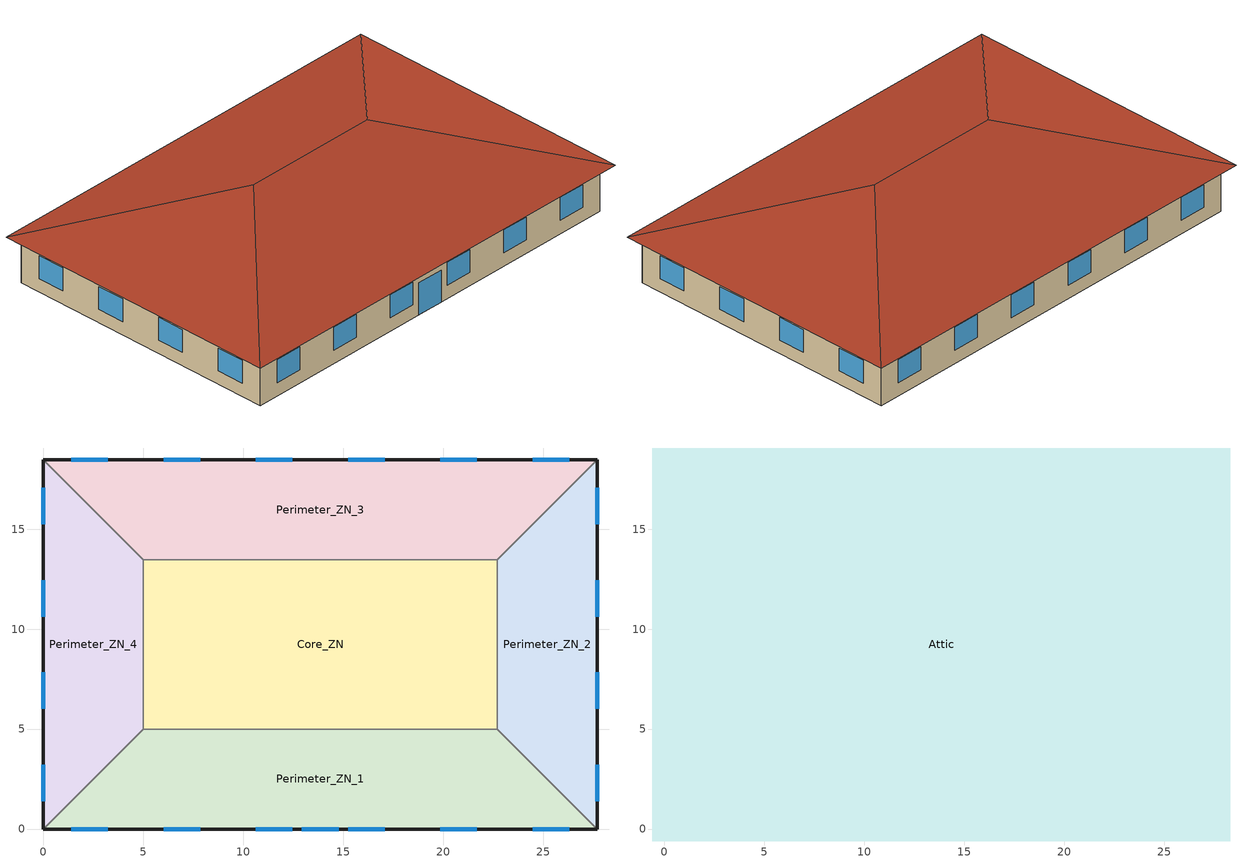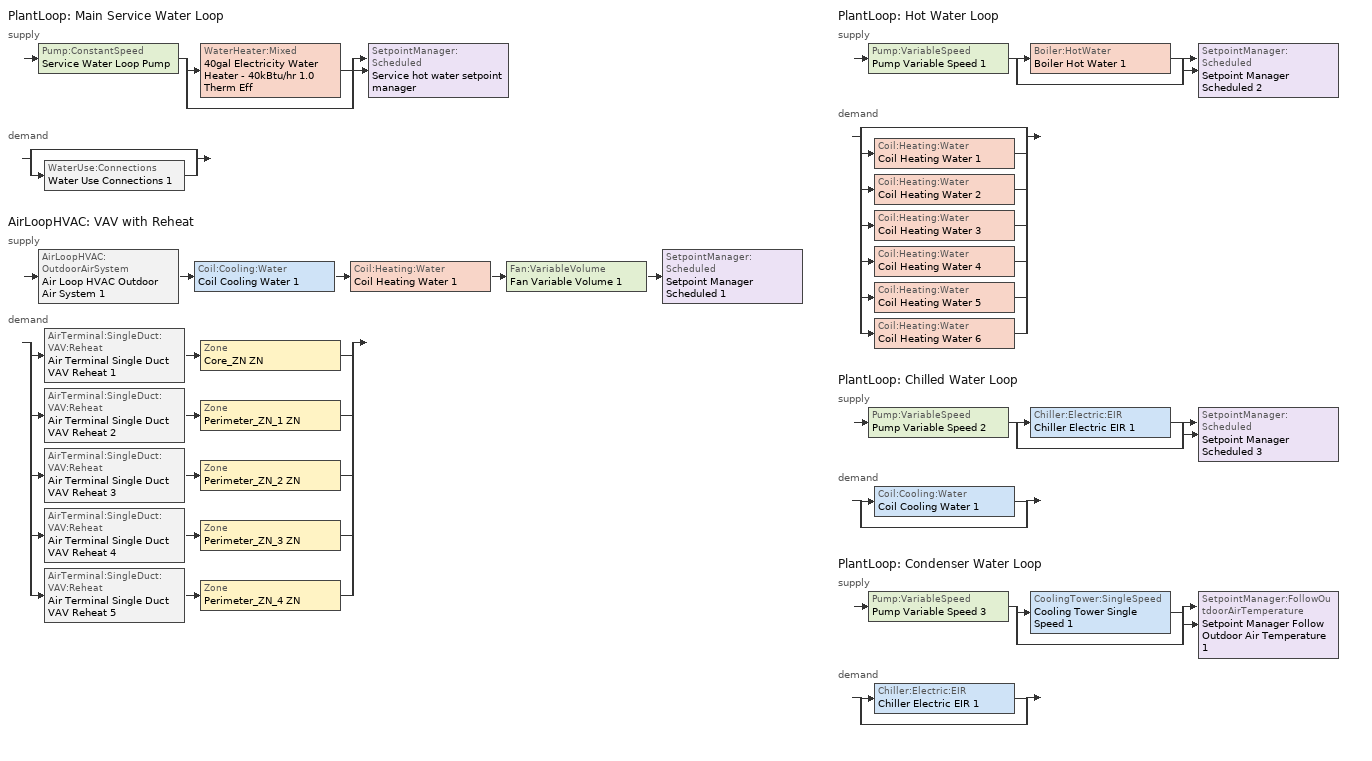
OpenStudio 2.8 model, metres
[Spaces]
Perimeter_ZN_1
 floor ground: 22.69,5 27.69,0 0,0 5,5 z0
 wall outside: 0,0 27.69,0 z0:3.05
 wall to Perimeter_ZN_4: 5,5 0,0 z0:3.05
 wall to Core_ZN: 22.69,5 5,5 z0:3.05
 wall to Perimeter_ZN_2: 27.69,0 22.69,5 z0:3.05
 window: 1.39,0 3.22,0 / 19.85,0 21.68,0 / 15.24,0 17.07,0 / 6.01,0 7.84,0 / 10.62,0 12.45,0 / 24.47,0 26.3,0 z0.9:2.42; 12.93,0 14.76,0 z0:2.13
Perimeter_ZN_2
 floor ground: 27.69,18.46 27.69,0 22.69,5 22.69,13.46 z0
 wall outside: 27.69,0 27.69,18.46 z0:3.05
 wall to Perimeter_ZN_3: 27.69,18.46 22.69,13.46 z0:3.05
 wall to Core_ZN: 22.69,13.46 22.69,5 z0:3.05
 window: 27.69,1.39 27.69,3.22 / 27.69,10.62 27.69,12.45 / 27.69,15.24 27.69,17.07 / 27.69,6.01 27.69,7.84 z0.9:2.42
Perimeter_ZN_3
 floor ground: 27.69,18.46 22.69,13.46 5,13.46 0,18.46 z0
 wall outside: 27.69,18.46 0,18.46 z0:3.05
 wall to Core_ZN: 5,13.46 22.69,13.46 z0:3.05
 wall to Perimeter_ZN_4: 0,18.46 5,13.46 z0:3.05
 window: 21.68,18.46 19.85,18.46 / 7.84,18.46 6.01,18.46 / 17.07,18.46 15.24,18.46 / 12.45,18.46 10.62,18.46 / 26.3,18.46 24.47,18.46 / 3.22,18.46 1.39,18.46 z0.9:2.42
Perimeter_ZN_4
 floor ground: 0,18.46 5,13.46 5,5 0,0 z0
 wall outside: 0,18.46 0,0 z0:3.05
 wall to Core_ZN: 5,5 5,13.46 z0:3.05
 window: 0,3.22 0,1.39 / 0,12.45 0,10.62 / 0,7.84 0,6.01 / 0,17.07 0,15.24 z0.9:2.42
Core_ZN
 floor ground: 22.69,13.46 22.69,5 5,5 5,13.46 z0
Attic
 floor outside: 28.29,19.06 27.69,18.46 0,18.46 -0.6,19.06 z3.05; -0.6,19.06 0,18.46 0,0 -0.6,-0.6 z3.05; 28.29,19.06 28.29,-0.6 27.69,0 27.69,18.46 z3.05; 27.69,0 28.29,-0.6 -0.6,-0.6 0,0 z3.05
 floor to Perimeter_ZN_4: 0,18.46 5,13.46 5,5 0,0 z3.05
 floor to Perimeter_ZN_1: 22.69,5 27.69,0 0,0 5,5 z3.05
 floor to Perimeter_ZN_2: 27.69,18.46 27.69,0 22.69,5 22.69,13.46 z3.05
 floor to Core_ZN: 22.69,13.46 22.69,5 5,5 5,13.46 z3.05
 floor to Perimeter_ZN_3: 27.69,18.46 22.69,13.46 5,13.46 0,18.46 z3.05
 roof outside: 18.46,9.23,6.33 28.29,-0.6,3.05 28.29,19.06,3.05; 18.46,9.23,6.33 28.29,19.06,3.05 -0.6,19.06,3.05 9.23,9.23,6.33; 9.23,9.23,6.33 -0.6,-0.6,3.05 28.29,-0.6,3.05 18.46,9.23,6.33; 9.23,9.23,6.33 -0.6,19.06,3.05 -0.6,-0.6,3.05
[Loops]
PlantLoop 'Main Service Water Loop'
 supply: Pump:ConstantSpeed 'Service Water Loop Pump' > split
  | WaterHeater:Mixed '40gal Electricity Water Heater - 40kBtu/hr 1.0 Therm Eff'
  | bypass
  join > SetpointManager:Scheduled 'Service hot water setpoint manager'
 demand: split
  | bypass
  | WaterUse:Connections 'Water Use Connections 1'
AirLoopHVAC 'VAV with Reheat'
 supply: AirLoopHVAC:OutdoorAirSystem 'Air Loop HVAC Outdoor Air System 1' > Coil:Cooling:Water 'Coil Cooling Water 1' > Coil:Heating:Water 'Coil Heating Water 1' > Fan:VariableVolume 'Fan Variable Volume 1' > SetpointManager:Scheduled 'Setpoint Manager Scheduled 1'
 demand: split
  | AirTerminal:SingleDuct:VAV:Reheat 'Air Terminal Single Duct VAV Reheat 1' > Zone 'Core_ZN ZN'
  | AirTerminal:SingleDuct:VAV:Reheat 'Air Terminal Single Duct VAV Reheat 2' > Zone 'Perimeter_ZN_1 ZN'
  | AirTerminal:SingleDuct:VAV:Reheat 'Air Terminal Single Duct VAV Reheat 3' > Zone 'Perimeter_ZN_2 ZN'
  | AirTerminal:SingleDuct:VAV:Reheat 'Air Terminal Single Duct VAV Reheat 4' > Zone 'Perimeter_ZN_3 ZN'
  | AirTerminal:SingleDuct:VAV:Reheat 'Air Terminal Single Duct VAV Reheat 5' > Zone 'Perimeter_ZN_4 ZN'
PlantLoop 'Hot Water Loop'
 supply: Pump:VariableSpeed 'Pump Variable Speed 1' > split
  | Boiler:HotWater 'Boiler Hot Water 1'
  | bypass
  join > SetpointManager:Scheduled 'Setpoint Manager Scheduled 2'
 demand: split
  | bypass
  | Coil:Heating:Water 'Coil Heating Water 1'
  | Coil:Heating:Water 'Coil Heating Water 2'
  | Coil:Heating:Water 'Coil Heating Water 3'
  | Coil:Heating:Water 'Coil Heating Water 4'
  | Coil:Heating:Water 'Coil Heating Water 5'
  | Coil:Heating:Water 'Coil Heating Water 6'
PlantLoop 'Chilled Water Loop'
 supply: Pump:VariableSpeed 'Pump Variable Speed 2' > split
  | Chiller:Electric:EIR 'Chiller Electric EIR 1'
  | bypass
  join > SetpointManager:Scheduled 'Setpoint Manager Scheduled 3'
 demand: split
  | Coil:Cooling:Water 'Coil Cooling Water 1'
  | bypass
PlantLoop 'Condenser Water Loop'
 supply: Pump:VariableSpeed 'Pump Variable Speed 3' > split
  | CoolingTower:SingleSpeed 'Cooling Tower Single Speed 1'
  | bypass
  join > SetpointManager:FollowOutdoorAirTemperature 'Setpoint Manager Follow Outdoor Air Temperature 1'
 demand: split
  | Chiller:Electric:EIR 'Chiller Electric EIR 1'
  | bypass
[Site]
Chicago Ohare Intl Ap: Latitude {deg}=41.98; Longitude {deg}=-87.92; Time Zone {hr}=-6; Elevation {m}=201; Terrain=City
[Building]
SmallOffice-5A VAV: North Axis {deg}=0; Default Construction Set=90.1-2013 - SmOffice - ASHRAE 169-2006-5A; Standards Number of Stories=1; Standards Number of Above Ground Stories=1; Standards Building Type=SmallOffice
[Site:WaterMainsTemperature]
Calculation Method=Correlation; Annual Average Outdoor Air Temperature {C}=9.925; Maximum Difference In Monthly Average Outdoor Air Temperatures {deltaC}=28.7
[SizingPeriod:DesignDay] Barometric Pressure {Pa}=98934; Sky Clearness=0; Rain Indicator=0; Snow Indicator=0; Day of Month=21; Daylight Saving Time Indicator=0; Humidity Indicating Type=Wetbulb; Dry-Bulb Temperature Range Modifier Type=DefaultMultipliers
Name | Maximum Dry-Bulb Temperature {C} | Daily Dry-Bulb Temperature Range {deltaC} | Humidity Indicating Conditions at Maximum Dry-Bulb | Wind Speed {m/s} | Wind Direction {deg} | Month | Day Type | Solar Model Indicator | ASHRAE Taub | ASHRAE Taud
Chicago Ohare Intl Ap Ann Htg 99.6% Condns DB | -20 | 0 | -20 | 4.9 | 270 | 1 | WinterDesignDay | ASHRAEClearSky
Chicago Ohare Intl Ap Ann Clg .4% Condns DB=>MWB | 33.3 | 10.5 | 23.7 | 5.2 | 230 | 7 | SummerDesignDay | ASHRAETau | 0.455 | 2.05
[Site:GroundTemperature:BuildingSurface]
19.91, 19.78, 19.78, 19.91, 20.1, 22.25, 22.88, 23.07, 23.13, 21.08, 20.53, 20.19
[ClimateZones]
Climate Zone Institution Name 1=ASHRAE; Climate Zone Document Name 1=ANSI/ASHRAE Standard 169; Climate Zone Document Year 1=2006; Climate Zone Value 1=5A; Climate Zone Institution Name 2=CEC; Climate Zone Document Name 2=California Climate Zone Descriptions; Climate Zone Document Year 2=1995
[Material:NoMass] Thermal Absorptance=0.9; Solar Absorptance=0.7
Name | Roughness | Thermal Resistance {m2-K/W} | Visible Absorptance
CP02 CARPET PAD | VeryRough | 0.21648 | 0.8
Typical Insulation R-17.04 | Smooth | 3.00072 | 0.7
Typical Carpet Pad | Smooth | 0.21648 | 0.8
Typical Insulation R-17.43 | Smooth | 3.06942 | 0.7
Typical Insulation R-45.98; Typical Insulation R-45.98 1 | Smooth | 8.09839 | 0.7
Typical Insulation R-1.15 | Smooth | 0.202509 | 0.7
Typical Insulation R-1.15 1 | Smooth | 0.202527 | 0.7
[Material]
Name | Roughness | Thickness {m} | Conductivity {W/m-K} | Density {kg/m3} | Specific Heat {J/kg-K} | Thermal Absorptance | Solar Absorptance | Visible Absorptance
100mm Normalweight concrete floor | MediumSmooth | 0.1016 | 2.31 | 2322 | 832
G01 13mm gypsum board | Smooth | 0.0127 | 0.16 | 800 | 1090 | 0.9 | 0.7 | 0.5
4 in. Normalweight Concrete Floor | MediumRough | 0.1016 | 2.31 | 2322 | 832 | 0.9 | 0.7 | 0.7
25mm Stucco | Smooth | 0.0254 | 0.72 | 1856 | 840 | 0.9 | 0.7 | 0.7
5/8 in. Gypsum Board | MediumSmooth | 0.0159 | 0.16 | 800 | 1090 | 0.9 | 0.7 | 0.7
8 in. Normalweight Concrete Floor | MediumRough | 0.2032 | 2.31 | 2322 | 832 | 0.9 | 0.7 | 0.7
8 in. Concrete Block Basement Wall | MediumRough | 0.2032 | 1.326 | 1842 | 912 | 0.9 | 0.7 | 0.7
F08 Metal surface | Smooth | 0.0008 | 45.28 | 7824 | 500 | 0.9 | 0.7 | 0.7
G05 25mm wood | MediumSmooth | 0.0254 | 0.15 | 608 | 1630 | 0.9 | 0.5 | 0.5
5/8 in. Plywood | Smooth | 0.0159 | 0.12 | 544 | 1210 | 0.9 | 0.7 | 0.7
Asphalt Shingles | VeryRough | 0.0032 | 0.04 | 1120 | 1260 | 0.9 | 0.7 | 0.7
Std Wood 6inch | MediumSmooth | 0.15 | 0.12 | 540 | 1210 | 0.9 | 0.7 | 0.7
[DefaultConstructionSet]
Name | Default Exterior Surface Constructions | Default Interior Surface Constructions | Default Ground Contact Surface Constructions | Default Exterior SubSurface Constructions | Default Interior SubSurface Constructions | Interior Partition Construction
90.1-2013 - SmOffice - ASHRAE 169-2006-5A | Default Surface Constructions 1 | Default Surface Constructions 2 | Default Surface Constructions 3 | Default Sub Surface Constructions 1 | Default Sub Surface Constructions 2 | Typical Interior Partition
90.1-2013 -  - Attic - ASHRAE 169-2006-5A | Default Surface Constructions 4 | Default Surface Constructions 5 | Default Surface Constructions 6 | Default Sub Surface Constructions 3 | Default Sub Surface Constructions 4
[DefaultSurfaceConstructions]
Name | Floor Construction | Wall Construction | Roof Ceiling Construction
Default Surface Constructions 1 | Typical Insulated Exterior Mass Floor R-19.61 | Typical Insulated Wood Framed Exterior Wall R-19.61 | Typical Wood Joist Attic Floor R-47.62
Default Surface Constructions 2 | Typical Interior Floor | Typical Interior Wall | Typical Interior Ceiling
Default Surface Constructions 3 | Typical Insulated Carpeted 8in Slab Floor | Typical Insulated Basement Mass Wall
Default Surface Constructions 4 | Typical Attic Soffit |  | Typical Uninsulated Wood Joist Attic Roof
Default Surface Constructions 5 | Typical Wood Joist Attic Floor R-47.62 1
Default Surface Constructions 6
[Construction]
Typical Insulated Exterior Mass Floor R-19.61: Typical Insulation R-17.04, 4 in. Normalweight Concrete Floor, Typical Carpet Pad
Typical Insulated Wood Framed Exterior Wall R-19.61: 25mm Stucco, 5/8 in. Gypsum Board, Typical Insulation R-17.43, 5/8 in. Gypsum Board
Typical Wood Joist Attic Floor R-47.62: 5/8 in. Gypsum Board, Typical Insulation R-45.98
Typical Interior Floor: 100mm Normalweight concrete floor, CP02 CARPET PAD
Typical Interior Wall: G01 13mm gypsum board, G01 13mm gypsum board
Typical Interior Ceiling: CP02 CARPET PAD, 100mm Normalweight concrete floor
Typical Insulated Carpeted 8in Slab Floor: 8 in. Normalweight Concrete Floor, Typical Carpet Pad
Typical Insulated Basement Mass Wall: 8 in. Concrete Block Basement Wall
U 0.48 SHGC 0.40 Dbl Ref-D Clr 6mm/13mm: REF D CLEAR 6MM, AIR 13MM, CLEAR 6MM
Typical Insulated Metal Door R-2.0: F08 Metal surface, Typical Insulation R-1.15
U 0.44 SHGC 0.26 Dbl Ref-B-H Clr 6mm/13mm Air: REF B CLEAR HI 6MM, AIR 13MM, CLEAR 6MM
Typical Overhead Door R-2.0: Typical Insulation R-1.15 1
Window_U_0.50_SHGC_0.40_Skylight_Frame_Width_0.430_in: Glass_2052_LayerAvg, Gap_1_W_0_0038, Glass_2027F_LayerAvg
Typical Interior Window: Clear 3mm
Typical Interior Door; Typical Interior Partition: G05 25mm wood
Typical Attic Soffit: 5/8 in. Plywood
Typical Uninsulated Wood Joist Attic Roof: Asphalt Shingles, 5/8 in. Plywood
Typical Wood Joist Attic Floor R-47.62 1: 5/8 in. Gypsum Board, Typical Insulation R-45.98 1
InteriorFurnishings: Std Wood 6inch
[DefaultSubSurfaceConstructions]
Name | Fixed Window Construction | Operable Window Construction | Door Construction | Glass Door Construction | Overhead Door Construction | Skylight Construction | Tubular Daylight Dome Construction | Tubular Daylight Diffuser Construction
Default Sub Surface Constructions 1 | U 0.48 SHGC 0.40 Dbl Ref-D Clr 6mm/13mm | U 0.48 SHGC 0.40 Dbl Ref-D Clr 6mm/13mm | Typical Insulated Metal Door R-2.0 | U 0.44 SHGC 0.26 Dbl Ref-B-H Clr 6mm/13mm Air | Typical Overhead Door R-2.0 | Window_U_0.50_SHGC_0.40_Skylight_Frame_Width_0.430_in | Typical Interior Window | Typical Interior Window
Default Sub Surface Constructions 2 | Typical Interior Window | Typical Interior Window | Typical Interior Door
Default Sub Surface Constructions 3; Default Sub Surface Constructions 4
[WindowMaterial:Glazing] Optical Data Type=SpectralAverage; Infrared Transmittance at Normal Incidence=0; Dirt Correction Factor for Solar and Visible Transmittance=1; Solar Diffusing=No
Name | Thickness {m} | Solar Transmittance at Normal Incidence | Front Side Solar Reflectance at Normal Incidence | Back Side Solar Reflectance at Normal Incidence | Visible Transmittance at Normal Incidence | Front Side Visible Reflectance at Normal Incidence | Back Side Visible Reflectance at Normal Incidence | Front Side Infrared Hemispherical Emissivity | Back Side Infrared Hemispherical Emissivity | Conductivity {W/m-K}
REF D CLEAR 6MM | 0.006 | 0.429 | 0.308 | 0.379 | 0.334 | 0.453 | 0.505 | 0.84 | 0.82 | 0.9
CLEAR 6MM | 0.006 | 0.775 | 0.071 | 0.071 | 0.881 | 0.08 | 0.08 | 0.84 | 0.84 | 0.9
REF B CLEAR HI 6MM | 0.006 | 0.24 | 0.16 | 0.32 | 0.3 | 0.16 | 0.29 | 0.84 | 0.6 | 0.9
Glass_2052_LayerAvg | 0.00837 | 0.507767 | 0.054228 | 0.0544931 | 0.586833 | 0.05805 | 0.058397 | 0.84 | 0.84 | 1
Glass_2027F_LayerAvg | 0.004 | 0.369744 | 0.470069 | 0.340935 | 0.765222 | 0.0546 | 0.073741 | 0.03675 | 0.84 | 1
Clear 3mm | 0.003 | 0.837 | 0.075 | 0.075 | 0.898 | 0.081 | 0.081 | 0.84 | 0.84 | 0.9
[WindowMaterial:Gas] Gas Type=Air
Name | Thickness {m}
AIR 13MM | 0.0127
Gap_1_W_0_0038 | 0.0038
[Space]
Name | Space Type | Building Story | Thermal Zone | Part of Total Floor Area
Perimeter_ZN_1 | Office WholeBuilding - Sm Office | Building Story 1 | Perimeter_ZN_1 ZN | Yes
Attic | Office Attic |  | Attic ZN | No
Perimeter_ZN_2 | Office WholeBuilding - Sm Office | Building Story 1 | Perimeter_ZN_2 ZN | Yes
Perimeter_ZN_3 | Office WholeBuilding - Sm Office | Building Story 1 | Perimeter_ZN_3 ZN | Yes
Perimeter_ZN_4 | Office WholeBuilding - Sm Office | Building Story 1 | Perimeter_ZN_4 ZN | Yes
Core_ZN | Office WholeBuilding - Sm Office | Building Story 1 | Core_ZN ZN | Yes
[BuildingStory]
Building Story 1: Nominal Z Coordinate {m}=0
[SpaceType] Standards Building Type=Office
Name | Default Schedule Set | Design Specification Outdoor Air Object | Standards Space Type | Default Construction Set
Office WholeBuilding - Sm Office | Office WholeBuilding - Sm Office Schedule Set | Office WholeBuilding - Sm Office Ventilation | WholeBuilding - Sm Office
Office Attic | Office Attic Schedule Set | Office Attic Ventilation | Attic | 90.1-2013 -  - Attic - ASHRAE 169-2006-5A
[DesignSpecification:OutdoorAir] Outdoor Air Flow per Person {m3/s-person}=0; Outdoor Air Flow Air Changes per Hour {1/hr}=0
Name | Outdoor Air Flow per Floor Area {m3/s-m2} | Outdoor Air Method | Outdoor Air Flow Rate {m3/s}
Office Attic Ventilation | 0
Office WholeBuilding - Sm Office Ventilation | 0.0004318 | Sum | 0
[DefaultScheduleSet]
Name | Infiltration Schedule | Number of People Schedule | People Activity Level Schedule | Lighting Schedule | Electric Equipment Schedule
Office Attic Schedule Set | OfficeLarge INFIL_SCH_PNNL
Office WholeBuilding - Sm Office Schedule Set | OfficeSmall INFIL_QUARTER_ON_SCH | OfficeSmall BLDG_OCC_SCH | OfficeSmall ACTIVITY_SCH | OfficeSmall BLDG_LIGHT_SCH_2013 | OfficeSmall BLDG_EQUIP_SCH_2013
[ThermostatSetpoint:DualSetpoint]
Name | Heating Setpoint Temperature Schedule | Cooling Setpoint Temperature Schedule
Office Attic Thermostat 1
Office WholeBuilding - Sm Office Thermostat 1; Office WholeBuilding - Sm Office Thermostat 2; Office WholeBuilding - Sm Office Thermostat 3; Office WholeBuilding - Sm Office Thermostat 4; Office WholeBuilding - Sm Office Thermostat 5 | OfficeSmall HTGSETP_SCH_NO_OPTIMUM | OfficeSmall CLGSETP_SCH_NO_OPTIMUM
[People:Definition]
Office WholeBuilding - Sm Office People Definition: Number of People Calculation Method=People/Area; People per Space Floor Area {person/m2}=0.0602779; Fraction Radiant=0.3
[People]
Office WholeBuilding - Sm Office People: People Definition=Office WholeBuilding - Sm Office People Definition; Space or SpaceType=Office WholeBuilding - Sm Office; Work Efficiency Schedule=Work Efficiency Schedule; Clothing Insulation Schedule=Clothing Schedule; Air Velocity Schedule=Air Velocity Schedule; Multiplier=1
[Lights:Definition]
Office WholeBuilding - Sm Office Lights Definition: Design Level Calculation Method=Watts/Area; Watts per Space Floor Area {W/m2}=8.82641; Fraction Radiant=0.7; Fraction Visible=0.2
[Lights]
Office WholeBuilding - Sm Office Lights: Lights Definition=Office WholeBuilding - Sm Office Lights Definition; Space or SpaceType=Office WholeBuilding - Sm Office; Fraction Replaceable=1
[ElectricEquipment:Definition]
Office WholeBuilding - Sm Office Elec Equip Definition: Design Level Calculation Method=Watts/Area; Watts per Space Floor Area {W/m2}=6.78126
[ElectricEquipment]
Office WholeBuilding - Sm Office Elec Equip: Electric Equipment Definition=Office WholeBuilding - Sm Office Elec Equip Definition; Space or SpaceType=Office WholeBuilding - Sm Office
[SpaceInfiltration:DesignFlowRate] Temperature Term Coefficient=0; Velocity Squared Term Coefficient=0
Name | Space or SpaceType | Schedule | Design Flow Rate Calculation Method | Flow per Exterior Surface Area {m3/s-m2} | Constant Term Coefficient | Velocity Term Coefficient | Design Flow Rate {m3/s}
Perimeter_ZN_1 Infiltration | Perimeter_ZN_1 | OfficeSmall INFIL_QUARTER_ON_SCH | Flow/ExteriorArea | 0.000569573 | 0 | 0.224
Perimeter_ZN_2 Infiltration | Perimeter_ZN_2 | OfficeSmall INFIL_QUARTER_ON_SCH | Flow/ExteriorArea | 0.000569573 | 0 | 0.224
Perimeter_ZN_3 Infiltration | Perimeter_ZN_3 | OfficeSmall INFIL_QUARTER_ON_SCH | Flow/ExteriorArea | 0.000569573 | 0 | 0.224
Perimeter_ZN_4 Infiltration | Perimeter_ZN_4 | OfficeSmall INFIL_QUARTER_ON_SCH | Flow/ExteriorArea | 0.000569573 | 0 | 0.224
entry door Infiltration | Perimeter_ZN_1 | OfficeSmall INFIL_Door_Opening_SCH_2013 | Flow/Space |  | 1 | 0 | 0.0764554
attic Infiltration | Attic | Always On | Flow/Space |  | 1 | 0 | 0.2001
[InternalMass:Definition]
Internal Mass Definition 1: Construction=InteriorFurnishings; Design Level Calculation Method=SurfaceArea/Area; Surface Area per Space Floor Area=2
[InternalMass] Internal Mass Definition=Internal Mass Definition 1; Multiplier=1
Name | Space or SpaceType
Perimeter_ZN_1 Mass | Perimeter_ZN_1
Perimeter_ZN_2 Mass | Perimeter_ZN_2
Perimeter_ZN_3 Mass | Perimeter_ZN_3
Perimeter_ZN_4 Mass | Perimeter_ZN_4
Core_ZN Mass | Core_ZN
[ThermalZone] Use Ideal Air Loads=No
Name | Thermostat | Primary Daylighting Control | Fraction of Zone Controlled by Primary Daylighting Control | Secondary Daylighting Control | Fraction of Zone Controlled by Secondary Daylighting Control
Attic ZN | Office Attic Thermostat 1
Core_ZN ZN | Office WholeBuilding - Sm Office Thermostat 1
Perimeter_ZN_1 ZN | Office WholeBuilding - Sm Office Thermostat 2 | Perimeter_ZN_1 Daylt Sensor 1 | 0.2399 | Perimeter_ZN_1 Daylt Sensor 2 | 0.0302
Perimeter_ZN_2 ZN | Office WholeBuilding - Sm Office Thermostat 3 | Perimeter_ZN_2 Daylt Sensor 1 | 0.2399 | Perimeter_ZN_2 Daylt Sensor 2 | 0.0302
Perimeter_ZN_3 ZN | Office WholeBuilding - Sm Office Thermostat 4 | Perimeter_ZN_3 Daylt Sensor 1 | 0.2399 | Perimeter_ZN_3 Daylt Sensor 2 | 0.0302
Perimeter_ZN_4 ZN | Office WholeBuilding - Sm Office Thermostat 5 | Perimeter_ZN_4 Daylt Sensor 1 | 0.2399 | Perimeter_ZN_4 Daylt Sensor 2 | 0.0302
[Sizing:Zone] Zone Cooling Design Supply Air Temperature Input Method=SupplyAirTemperature; Zone Cooling Design Supply Air Temperature Difference {deltaC}=11.11; Zone Heating Design Supply Air Temperature Input Method=SupplyAirTemperature; Zone Heating Design Supply Air Temperature Difference {deltaC}=11.11; Zone Cooling Design Supply Air Humidity Ratio {kg-H2O/kg-air}=0.0085; Zone Heating Design Supply Air Humidity Ratio {kg-H2O/kg-air}=0.008; Cooling Design Air Flow Method=DesignDay; Heating Design Air Flow Method=DesignDay; Account for Dedicated Outdoor Air System=No; Dedicated Outdoor Air System Control Strategy=NeutralSupplyAir; Dedicated Outdoor Air Low Setpoint Temperature for Design {C}=autosize; Dedicated Outdoor Air High Setpoint Temperature for Design {C}=autosize
Name | Zone Cooling Design Supply Air Temperature {C} | Zone Heating Design Supply Air Temperature {C}
Attic ZN | 14 | 40
Core_ZN ZN; Perimeter_ZN_1 ZN; Perimeter_ZN_2 ZN; Perimeter_ZN_3 ZN; Perimeter_ZN_4 ZN | 12.7778 | 50
[Zone equipment]
Core_ZN ZN: Air Terminal Single Duct VAV Reheat 1
Perimeter_ZN_1 ZN: Air Terminal Single Duct VAV Reheat 2
Perimeter_ZN_2 ZN: Air Terminal Single Duct VAV Reheat 3
Perimeter_ZN_3 ZN: Air Terminal Single Duct VAV Reheat 4
Perimeter_ZN_4 ZN: Air Terminal Single Duct VAV Reheat 5
[AvailabilityManager:NightCycle] Control Type=CycleOnAny; Thermostat Tolerance {deltaC}=1; Cycling Run Time {s}=1800
Availability Manager Night Cycle 1; Availability Manager Night Cycle 2; Availability Manager Night Cycle 3; Availability Manager Night Cycle 4; Availability Manager Night Cycle 5
[PlantLoop] Glycol Concentration=0; Plant Loop Volume {m3}=Autocalculate; Load Distribution Scheme=Optimal
Main Service Water Loop: Maximum Loop Temperature {C}=60; Minimum Loop Temperature {C}=10
Hot Water Loop: Fluid Type=Water
Chilled Water Loop; Condenser Water Loop: 
[Sizing:Plant] Sizing Option=NonCoincident; Zone Timesteps in Averaging Window=1; Coincident Sizing Factor Mode=None
Name | Loop Type | Design Loop Exit Temperature {C} | Loop Design Temperature Difference {deltaC}
Main Service Water Loop | Heating | 60 | 5
Hot Water Loop | Heating | 82 | 11
Chilled Water Loop | Cooling | 7.22 | 6.67
Condenser Water Loop | Condenser | 29.4 | 5.6
[SetpointManager:Scheduled] Control Variable=Temperature
Name | Schedule | Setpoint Node or NodeList
Service hot water setpoint manager | Service Water Loop Temp - 140F | Main Service Water Loop Supply Outlet Node
Setpoint Manager Scheduled 1 | Deck_Temperature
Setpoint Manager Scheduled 2 | Hot_Water_Temperature
Setpoint Manager Scheduled 3 | Chilled_Water_Temperature
[Pump:ConstantSpeed]
Service Water Loop Pump: Rated Flow Rate {m3/s}=autosize; Rated Pump Head {Pa}=0.001; Rated Power Consumption {W}=autosize; Motor Efficiency=0.7; Fraction of Motor Inefficiencies to Fluid Stream=0; Pump Control Type=Intermittent; Design Power Sizing Method=PowerPerFlowPerPressure; Design Electric Power per Unit Flow Rate {W/(m3/s)}=348701.1; Design Shaft Power per Unit Flow Rate per Unit Head {W-s/m3-Pa}=1.28205
[WaterHeater:Mixed]
40gal Electricity Water Heater - 40kBtu/hr 1.0 Therm Eff: Tank Volume {m3}=0.151416; Setpoint Temperature Schedule=Service Water Loop Temp - 140F; Deadband Temperature Difference {deltaC}=2; Maximum Temperature Limit {C}=82.2222; Heater Control Type=Cycle; Heater Maximum Capacity {W}=11722.8; Heater Fuel Type=Electricity; Heater Thermal Efficiency=1; Off Cycle Parasitic Fuel Consumption Rate {W}=570.999; Off Cycle Parasitic Fuel Type=Electricity; Off Cycle Parasitic Heat Fraction to Tank=0.8; On Cycle Parasitic Fuel Consumption Rate {W}=570.999; On Cycle Parasitic Fuel Type=Electricity; On Cycle Parasitic Heat Fraction to Tank=0; Ambient Temperature Indicator=ThermalZone; Ambient Temperature Thermal Zone=Core_ZN ZN; Off Cycle Loss Coefficient to Ambient Temperature {W/K}=1.20598; On Cycle Loss Coefficient to Ambient Temperature {W/K}=1.20598; Use Side Effectiveness=1; Source Side Effectiveness=1; Use Side Design Flow Rate {m3/s}=autosize; Source Side Design Flow Rate {m3/s}=autosize; Indirect Water Heating Recovery Time {hr}=1.5; Source Side Flow Control Mode=IndirectHeatPrimarySetpoint
[WaterUse:Connections]
Water Use Connections 1: Water Use Equipment Name 1=Main Service Water Use 0.06gal/min
[WaterUse:Equipment:Definition]
Main Service Water Use Def 0.06gal/min: Peak Flow Rate {m3/s}=4.03777e-06; Target Temperature Schedule=Mixed Water At Faucet Temp - 120F; Sensible Fraction Schedule=Fraction Sensible - 0.2; Latent Fraction Schedule=Fraction Latent - 0.05
[WaterUse:Equipment]
Main Service Water Use 0.06gal/min: Water Use Equipment Definition=Main Service Water Use Def 0.06gal/min; Flow Rate Fraction Schedule=OfficeSmall BLDG_SWH_SCH
[Exterior:Lights:Definition]
Name | Design Level {W}
Occ Sensing Exterior Lights Def | 896.07
NonDimming Exterior Lights Def | 40.54
[Exterior:Lights] Control Option=AstronomicalClock
Name | Exterior Lights Definition | Schedule
Occ Sensing Exterior Lights Def | Occ Sensing Exterior Lights Def | OfficeSmall Exterior_lighting_schedule_b
NonDimming Exterior Lights Def | NonDimming Exterior Lights Def | OfficeSmall Exterior_lighting_schedule_a
[Daylighting:Control] Position Z-Coordinate {m}=0.762; Illuminance Setpoint {lux}=375; Lighting Control Type=Stepped; Minimum Input Power Fraction for Continuous Dimming Control=0.3; Minimum Light Output Fraction for Continuous Dimming Control=0.2; Number of Stepped Control Steps=3; Probability Lighting will be Reset When Needed in Manual Stepped Control=1; Maximum Allowable Discomfort Glare Index=22
Name | Space | Position X-Coordinate {m} | Position Y-Coordinate {m}
Perimeter_ZN_1 Daylt Sensor 1 | Perimeter_ZN_1 | 2.305 | 1.59984
Perimeter_ZN_1 Daylt Sensor 2 | Perimeter_ZN_1 | 2.305 | 3.22392
Perimeter_ZN_2 Daylt Sensor 1 | Perimeter_ZN_2 | 26.09016 | 2.305
Perimeter_ZN_2 Daylt Sensor 2 | Perimeter_ZN_2 | 24.46608 | 2.305
Perimeter_ZN_3 Daylt Sensor 1 | Perimeter_ZN_3 | 25.385 | 16.86016
Perimeter_ZN_3 Daylt Sensor 2 | Perimeter_ZN_3 | 25.385 | 15.23608
Perimeter_ZN_4 Daylt Sensor 1 | Perimeter_ZN_4 | 1.59984 | 16.155
Perimeter_ZN_4 Daylt Sensor 2 | Perimeter_ZN_4 | 3.22392 | 16.155
[AirLoopHVAC]
VAV with Reheat: Availability Schedule=Always On Discrete; Design Supply Air Flow Rate {m3/s}=AutoSize
[Sizing:System]
VAV with Reheat: Type of Load to Size On=Sensible; Design Outdoor Air Flow Rate {m3/s}=Autosize; Central Heating Maximum System Air Flow Ratio=0.3; Preheat Design Temperature {C}=7; Preheat Design Humidity Ratio {kg-H2O/kg-Air}=0.008; Precool Design Temperature {C}=12.8; Precool Design Humidity Ratio {kg-H2O/kg-Air}=0.008; Central Cooling Design Supply Air Temperature {C}=12.8; Central Heating Design Supply Air Temperature {C}=12.8; Sizing Option=NonCoincident; 100% Outdoor Air in Cooling=Yes; 100% Outdoor Air in Heating=Yes; Central Cooling Design Supply Air Humidity Ratio {kg-H2O/kg-Air}=0.0085; Central Heating Design Supply Air Humidity Ratio {kg-H2O/kg-Air}=0.008; Cooling Design Air Flow Method=DesignDay; Cooling Design Air Flow Rate {m3/s}=0; Heating Design Air Flow Method=DesignDay; Heating Design Air Flow Rate {m3/s}=0; System Outdoor Air Method=ZoneSum; Zone Maximum Outdoor Air Fraction=1; Cooling Supply Air Flow Rate Per Floor Area {m3/s-m2}=0.00996765; Cooling Fraction of Autosized Cooling Supply Air Flow Rate=1; Cooling Supply Air Flow Rate Per Unit Cooling Capacity {m3/s-W}=3.94755e-05; Heating Supply Air Flow Rate Per Floor Area {m3/s-m2}=0.00996765; Heating Fraction of Autosized Heating Supply Air Flow Rate=1; Heating Fraction of Autosized Cooling Supply Air Flow Rate=1; Heating Supply Air Flow Rate Per Unit Heating Capacity {m3/s-W}=3.15882e-05; Cooling Design Capacity Method=CoolingDesignCapacity; Cooling Design Capacity {W}=autosize; Cooling Design Capacity Per Floor Area {W/m2}=234.7; Fraction of Autosized Cooling Design Capacity=1; Heating Design Capacity Method=HeatingDesignCapacity; Heating Design Capacity {W}=autosize; Heating Design Capacity Per Floor Area {W/m2}=157; Fraction of Autosized Heating Design Capacity=1; Central Cooling Capacity Control Method=OnOff
[Fan:VariableVolume]
Fan Variable Volume 1: Availability Schedule=Always On Discrete; Fan Total Efficiency=0.6045; Pressure Rise {Pa}=500; Maximum Flow Rate {m3/s}=Autosize; Fan Power Minimum Flow Rate Input Method=FixedFlowRate; Fan Power Minimum Flow Fraction=0; Fan Power Minimum Air Flow Rate {m3/s}=0; Motor Efficiency=0.93; Motor In Airstream Fraction=1; Fan Power Coefficient 1=0.0407599; Fan Power Coefficient 2=0.088045; Fan Power Coefficient 3=-0.0729261; Fan Power Coefficient 4=0.94374; Fan Power Coefficient 5=0
[Coil:Heating:Water] Availability Schedule=Always On Discrete
Coil Heating Water 1; Coil Heating Water 2; Coil Heating Water 3; Coil Heating Water 4; Coil Heating Water 5; Coil Heating Water 6
[Coil:Cooling:Water]
Coil Cooling Water 1: Availability Schedule=Always On Discrete
[Controller:OutdoorAir]
Controller Outdoor Air 1: Minimum Outdoor Air Flow Rate {m3/s}=0; Maximum Outdoor Air Flow Rate {m3/s}=Autosize; Economizer Control Type=NoEconomizer; Economizer Control Action Type=ModulateFlow; Economizer Maximum Limit Dry-Bulb Temperature {C}=28; Economizer Maximum Limit Enthalpy {J/kg}=64000; Economizer Minimum Limit Dry-Bulb Temperature {C}=-100; Lockout Type=NoLockout; Minimum Limit Type=FixedMinimum; Controller Mechanical Ventilation=Controller Mechanical Ventilation 1; High Humidity Control=No; Heat Recovery Bypass Control Type=BypassWhenWithinEconomizerLimits
[Controller:MechanicalVentilation]
Controller Mechanical Ventilation 1: Availability Schedule=Always On Discrete; System Outdoor Air Method=ZoneSum
[AirLoopHVAC:OutdoorAirSystem]
Air Loop HVAC Outdoor Air System 1: Controller=Controller Outdoor Air 1
[Pump:VariableSpeed] Pump Control Type=Intermittent; Skin Loss Radiative Fraction=0.5; Design Power Sizing Method=PowerPerFlowPerPressure; Design Electric Power per Unit Flow Rate {W/(m3/s)}=348701.1; Design Shaft Power per Unit Flow Rate per Unit Head {W-s/m3-Pa}=1.28205; Design Minimum Flow Rate Fraction=0
Pump Variable Speed 1; Pump Variable Speed 2; Pump Variable Speed 3
[Boiler:HotWater]
Boiler Hot Water 1: Efficiency Curve Temperature Evaluation Variable=LeavingBoiler; Normalized Boiler Efficiency Curve=Boiler Efficiency; Water Outlet Upper Temperature Limit {C}=99; Boiler Flow Mode=ConstantFlow; Parasitic Electric Load {W}=0; Sizing Factor=1
[Controller:WaterCoil] Minimum Actuated Flow {m3/s}=0
Name | Water Coil | Action
Controller Water Coil 1 | Coil Heating Water 1 | Normal
Controller Water Coil 2 | Coil Cooling Water 1 | Reverse
[Chiller:Electric:EIR]
Chiller Electric EIR 1: Reference Capacity {W}=Autosize; Reference COP {W/W}=5.5; Cooling Capacity Function of Temperature Curve=Curve Biquadratic 1; Electric Input to Cooling Output Ratio Function of Temperature Curve=Curve Biquadratic 2; Electric Input to Cooling Output Ratio Function of Part Load Ratio Curve=Curve Quadratic 1; Condenser Type=WaterCooled; Design Heat Recovery Water Flow Rate {m3/s}=0; Sizing Factor=1; Basin Heater Capacity {W/K}=0; Basin Heater Setpoint Temperature {C}=10
[AirTerminal:SingleDuct:VAV:Reheat] Availability Schedule=Always On Discrete; Maximum Air Flow Rate {m3/s}=AutoSize; Zone Minimum Air Flow Input Method=Constant; Constant Minimum Air Flow Fraction=0.3; Fixed Minimum Air Flow Rate {m3/s}=0; Maximum Hot Water or Steam Flow Rate {m3/s}=AutoSize; Minimum Hot Water or Steam Flow Rate {m3/s}=0; Convergence Tolerance=0.001; Damper Heating Action=Normal; Maximum Flow per Zone Floor Area During Reheat {m3/s-m2}=AutoSize; Maximum Flow Fraction During Reheat=AutoSize; Maximum Reheat Air Temperature {C}=35; Control For Outdoor Air=No
Name | Reheat Coil
Air Terminal Single Duct VAV Reheat 1 | Coil Heating Water 2
Air Terminal Single Duct VAV Reheat 2 | Coil Heating Water 3
Air Terminal Single Duct VAV Reheat 3 | Coil Heating Water 4
Air Terminal Single Duct VAV Reheat 4 | Coil Heating Water 5
Air Terminal Single Duct VAV Reheat 5 | Coil Heating Water 6
[CoolingTower:SingleSpeed]
Cooling Tower Single Speed 1: Design Water Flow Rate {m3/s}=autosize; Design Air Flow Rate {m3/s}=autosize; Fan Power at Design Air Flow Rate {W}=autosize; U-Factor Times Area Value at Design Air Flow Rate {W/K}=autosize; Air Flow Rate in Free Convection Regime {m3/s}=autosize; U-Factor Times Area Value at Free Convection Air Flow Rate {W/K}=autosize; Performance Input Method=UFactorTimesAreaAndDesignWaterFlowRate; Free Convection Capacity {W}=0; Basin Heater Capacity {W/K}=0; Evaporation Loss Mode=LossFactor; Evaporation Loss Factor {percent/K}=0.2; Drift Loss Percent {percent}=0.008; Blowdown Calculation Mode=ConcentrationRatio; Blowdown Concentration Ratio=3; Capacity Control=FanCycling; Number of Cells=1; Cell Control=MinimalCell; Cell Minimum  Water Flow Rate Fraction=0.33; Cell Maximum Water Flow Rate Fraction=2.5; Sizing Factor=1; Free Convection Air Flow Rate Sizing Factor=0.1; Free Convection U-Factor Times Area Value Sizing Factor=0.1; Heat Rejection Capacity and Nominal Capacity Sizing Ratio=1.25; Free Convection Nominal Capacity Sizing Factor=0.1; Design Inlet Air Dry-Bulb Temperature {C}=35; Design Inlet Air Wet-Bulb Temperature {C}=25.6; Design Approach Temperature {deltaC}=autosize; Design Range Temperature {deltaC}=autosize
[SetpointManager:FollowOutdoorAirTemperature]
Setpoint Manager Follow Outdoor Air Temperature 1: Control Variable=Temperature; Reference Temperature Type=OutdoorAirWetBulb; Offset Temperature Difference {deltaC}=1.5; Maximum Setpoint Temperature {C}=80; Minimum Setpoint Temperature {C}=6
[EnergyManagementSystem:Actuator]
Energy_Management_System_Actuator_1: Actuated Component=Fan Variable Volume 1; Actuated Component Type=Fan; Actuated Component Control Type=Fan Air Mass Flow Rate
[EnergyManagementSystem:GlobalVariable]
Fan_Variable_Volume_1_Mass_Flow; Fan_Variable_Volume_1_Mass_Flow_Enable: True
[EnergyManagementSystem:Program]
Energy_Management_System_Program_1: IF Fan_Variable_Volume_1_Mass_Flow_Enable == 1; SET Energy_Management_System_Actuator_1 = Fan_Variable_Volume_1_Mass_Flow; ELSE; SET Energy_Management_System_Actuator_1 = Null; ENDIF
[EnergyManagementSystem:ProgramCallingManager]
Energy Management System Program Calling Manager 1: AfterPredictorAfterHVACManagers; Energy_Management_System_Program_1
[Schedule:Ruleset]
Name | Default Day Schedule | Summer Design Day Schedule | Winter Design Day Schedule
OfficeLarge INFIL_SCH_PNNL | OfficeLarge INFIL_SCH_PNNL Default | OfficeLarge INFIL_SCH_PNNL Summer Design Day | OfficeLarge INFIL_SCH_PNNL Winter Design Day
Clothing Schedule | Clothing Schedule Default Winter Clothes
Air Velocity Schedule | Air Velocity Schedule Default
Work Efficiency Schedule | Work Efficiency Schedule Default
OfficeSmall BLDG_OCC_SCH | OfficeSmall BLDG_OCC_SCH Default | OfficeSmall BLDG_OCC_SCH Summer Design Day | OfficeSmall BLDG_OCC_SCH Winter Design Day
OfficeSmall ACTIVITY_SCH | OfficeSmall ACTIVITY_SCH Default | OfficeSmall ACTIVITY_SCH Summer Design Day | OfficeSmall ACTIVITY_SCH Winter Design Day
OfficeSmall BLDG_LIGHT_SCH_2013 | OfficeSmall BLDG_LIGHT_SCH_2013 Default | OfficeSmall BLDG_LIGHT_SCH_2013 Summer Design Day | OfficeSmall BLDG_LIGHT_SCH_2013 Winter Design Day
OfficeSmall BLDG_EQUIP_SCH_2013 | OfficeSmall BLDG_EQUIP_SCH_2013 Default | OfficeSmall BLDG_EQUIP_SCH_2013 Summer Design Day | OfficeSmall BLDG_EQUIP_SCH_2013 Winter Design Day
OfficeSmall INFIL_QUARTER_ON_SCH | OfficeSmall INFIL_QUARTER_ON_SCH Default | OfficeSmall INFIL_QUARTER_ON_SCH Summer Design Day | OfficeSmall INFIL_QUARTER_ON_SCH Winter Design Day
OfficeSmall HTGSETP_SCH_NO_OPTIMUM | OfficeSmall HTGSETP_SCH_NO_OPTIMUM Default | OfficeSmall HTGSETP_SCH_NO_OPTIMUM Summer Design Day | OfficeSmall HTGSETP_SCH_NO_OPTIMUM Winter Design Day
OfficeSmall CLGSETP_SCH_NO_OPTIMUM | OfficeSmall CLGSETP_SCH_NO_OPTIMUM Default | OfficeSmall CLGSETP_SCH_NO_OPTIMUM Summer Design Day | OfficeSmall CLGSETP_SCH_NO_OPTIMUM Winter Design Day
OfficeSmall INFIL_Door_Opening_SCH_2013 | OfficeSmall INFIL_Door_Opening_SCH_2013 Default | OfficeSmall INFIL_Door_Opening_SCH_2013 Summer Design Day | OfficeSmall INFIL_Door_Opening_SCH_2013 Winter Design Day
Always On | Always On Default
Service Water Loop Temp - 140F | Service Water Loop Temp - 140F Default
Fraction Sensible - 0.2 | Fraction Sensible - 0.2 Default
Fraction Latent - 0.05 | Fraction Latent - 0.05 Default
Mixed Water At Faucet Temp - 120F | Mixed Water At Faucet Temp - 120F Default
OfficeSmall BLDG_SWH_SCH | OfficeSmall BLDG_SWH_SCH Default | OfficeSmall BLDG_SWH_SCH Summer Design Day | OfficeSmall BLDG_SWH_SCH Winter Design Day
OfficeSmall Exterior_lighting_schedule_b | OfficeSmall Exterior_lighting_schedule_b Default | OfficeSmall Exterior_lighting_schedule_b Summer Design Day | OfficeSmall Exterior_lighting_schedule_b Winter Design Day
OfficeSmall Exterior_lighting_schedule_a | OfficeSmall Exterior_lighting_schedule_a Default | OfficeSmall Exterior_lighting_schedule_a Summer Design Day | OfficeSmall Exterior_lighting_schedule_a Winter Design Day
Deck_Temperature | Deck_Temperature_Default | Deck_Temperature_Summer_Design_Day | Deck_Temperature_Winter_Design_Day
Hot_Water_Temperature | Hot_Water_Temperature_Default | Hot_Water_Temperature_Summer_Design_Day | Hot_Water_Temperature_Winter_Design_Day
Chilled_Water_Temperature | Chilled_Water_Temperature_Default | Chilled_Water_Temperature_Summer_Design_Day | Chilled_Water_Temperature_Winter_Design_Day
[Schedule:Day]
OfficeLarge INFIL_SCH_PNNL Default; Clothing Schedule Default Winter Clothes; OfficeSmall BLDG_OCC_SCH Summer Design Day; OfficeSmall BLDG_LIGHT_SCH_2013 Summer Design Day; OfficeSmall BLDG_EQUIP_SCH_2013 Summer Design Day; OfficeSmall INFIL_QUARTER_ON_SCH Default; Always On Default: 24, 0, 1
OfficeLarge INFIL_SCH_PNNL Summer Design Day; OfficeLarge INFIL_SCH_PNNL SmrDsn|Wkdy Day: 6, 0, 1, 22, 0, 0.25, 24, 0, 1
OfficeLarge INFIL_SCH_PNNL Winter Design Day; OfficeLarge INFIL_SCH_PNNL WntrDsn|Sat Day: 6, 0, 1, 18, 0, 0.25, 24, 0, 1
Clothing Schedule Summer Clothes: 24, 0, 0.5
Air Velocity Schedule Default; Fraction Sensible - 0.2 Default: 24, 0, 0.2
Work Efficiency Schedule Default; OfficeSmall BLDG_OCC_SCH Default; OfficeSmall BLDG_OCC_SCH Winter Design Day; OfficeSmall BLDG_LIGHT_SCH_2013 Winter Design Day; OfficeSmall BLDG_EQUIP_SCH_2013 Winter Design Day; OfficeSmall INFIL_Door_Opening_SCH_2013 Default; OfficeSmall INFIL_Door_Opening_SCH_2013 Winter Design Day; OfficeSmall INFIL_Door_Opening_SCH_2013 Summer Design Day; OfficeSmall BLDG_SWH_SCH Default: 24, 0, 0
OfficeSmall BLDG_OCC_SCH Wkdy Day: 6, 0, 0, 7, 0, 0.11, 8, 0, 0.21, 12, 0, 1, 13, 0, 0.53, 17, 0, 1, 18, 0, 0.32, 22, 0, 0.11, 23, 0, 0.05, 24, 0, 0
OfficeSmall ACTIVITY_SCH Default; OfficeSmall ACTIVITY_SCH Winter Design Day; OfficeSmall ACTIVITY_SCH Summer Design Day: 24, 0, 120
OfficeSmall BLDG_LIGHT_SCH_2013 Default; OfficeSmall BLDG_LIGHT_SCH_2013 Default|Wkdy Day: 5, 0, 0.18, 6, 0, 0.23, 7, 0, 0.178641, 8, 0, 0.326215, 12, 0, 0.699031, 13, 0, 0.621361, 17, 0, 0.699031, 18, 0, 0.473788, 20, 0, 0.326215, 22, 0, 0.248544, 23, 0, 0.178641, 24, 0, 0.18
OfficeSmall BLDG_LIGHT_SCH_2013 Wknd Day: 24, 0, 0.18
OfficeSmall BLDG_EQUIP_SCH_2013 Default; OfficeSmall BLDG_EQUIP_SCH_2013 Default|Wkdy Day: 6, 0, 0.409478, 8, 0, 0.479753, 12, 0, 0.959505, 13, 0, 0.901935, 17, 0, 0.959505, 18, 0, 0.479753, 23, 0, 0.191901, 24, 0, 0.163791
OfficeSmall BLDG_EQUIP_SCH_2013 Wknd Day: 24, 0, 0.163791
OfficeSmall INFIL_QUARTER_ON_SCH Summer Design Day; OfficeSmall INFIL_QUARTER_ON_SCH SmrDsn|Wkdy Day: 7, 0, 1, 19, 0, 0.25, 24, 0, 1
OfficeSmall INFIL_QUARTER_ON_SCH Winter Design Day; OfficeSmall INFIL_QUARTER_ON_SCH WntrDsn|Sat Day: 7, 0, 1, 18, 0, 0.25, 24, 0, 1
OfficeSmall HTGSETP_SCH_NO_OPTIMUM Default; OfficeSmall HTGSETP_SCH_NO_OPTIMUM Summer Design Day: 24, 0, 15.56
OfficeSmall HTGSETP_SCH_NO_OPTIMUM Wkdy Day: 6, 0, 15.56, 19, 0, 21.11, 24, 0, 15.56
OfficeSmall HTGSETP_SCH_NO_OPTIMUM Winter Design Day: 24, 0, 21.11
OfficeSmall CLGSETP_SCH_NO_OPTIMUM Default; OfficeSmall CLGSETP_SCH_NO_OPTIMUM Winter Design Day: 24, 0, 29.44
OfficeSmall CLGSETP_SCH_NO_OPTIMUM Summer Design Day: 24, 0, 23.89
OfficeSmall CLGSETP_SCH_NO_OPTIMUM Wkdy Day: 6, 0, 29.44, 18, 0, 23.89, 24, 0, 29.44
OfficeSmall INFIL_Door_Opening_SCH_2013 Wkdy Day: 6, 0, 0, 7, 0, 0.131, 8, 0, 1, 12, 0, 0.131, 13, 0, 1, 17, 0, 0.131, 18, 0, 1, 19, 0, 0.131, 24, 0, 0
Service Water Loop Temp - 140F Default: 24, 0, 60
Fraction Latent - 0.05 Default: 24, 0, 0.05
Mixed Water At Faucet Temp - 120F Default: 24, 0, 48.8889
OfficeSmall BLDG_SWH_SCH Winter Design Day; OfficeSmall BLDG_SWH_SCH Summer Design Day; OfficeSmall BLDG_SWH_SCH WntrDsn|SmrDsn|Wkdy Day: 7, 0, 0, 8, 0, 0.27, 9, 0, 0.55, 11, 0, 0.64, 12, 0, 0.82, 13, 0, 1, 14, 0, 0.91, 16, 0, 0.55, 17, 0, 0.73, 19, 0, 0.37, 20, 0, 0.18, 21, 0, 0.27, 22, 0, 0.09, 24, 0, 0
OfficeSmall Exterior_lighting_schedule_b Default; OfficeSmall Exterior_lighting_schedule_b Winter Design Day; OfficeSmall Exterior_lighting_schedule_b Summer Design Day: 6, 0, 0.7, 24, 0, 1
OfficeSmall Exterior_lighting_schedule_a Default; OfficeSmall Exterior_lighting_schedule_a Winter Design Day; OfficeSmall Exterior_lighting_schedule_a Summer Design Day: 6, 0, 0, 24, 0, 1
Deck_Temperature_Default; Deck_Temperature_Summer_Design_Day; Deck_Temperature_Winter_Design_Day: 24, 0, 12.8
Hot_Water_Temperature_Default; Hot_Water_Temperature_Summer_Design_Day; Hot_Water_Temperature_Winter_Design_Day: 24, 0, 67
Chilled_Water_Temperature_Default; Chilled_Water_Temperature_Summer_Design_Day; Chilled_Water_Temperature_Winter_Design_Day: 24, 0, 6.7
[Schedule:Rule] Date Specification Type=DateRange; Start Day=1
Name | Schedule Ruleset | Rule Order | Day Schedule | Apply Monday | Apply Tuesday | Apply Wednesday | Apply Thursday | Apply Friday | Start Month | End Month | End Day | Apply Saturday | Apply Sunday
Schedule Rule 1 | OfficeLarge INFIL_SCH_PNNL | 1 | OfficeLarge INFIL_SCH_PNNL SmrDsn|Wkdy Day | Yes | Yes | Yes | Yes | Yes | 1 | 12 | 31
Schedule Rule 2 | OfficeLarge INFIL_SCH_PNNL | 0 | OfficeLarge INFIL_SCH_PNNL WntrDsn|Sat Day |  |  |  |  |  | 1 | 12 | 31 | Yes
Schedule Rule 3 | Clothing Schedule | 0 | Clothing Schedule Summer Clothes |  |  |  |  |  | 5 | 9 | 30
Schedule Rule 4 | OfficeSmall BLDG_OCC_SCH | 0 | OfficeSmall BLDG_OCC_SCH Wkdy Day | Yes | Yes | Yes | Yes | Yes | 1 | 12 | 31
Schedule Rule 5 | OfficeSmall BLDG_LIGHT_SCH_2013 | 1 | OfficeSmall BLDG_LIGHT_SCH_2013 Default|Wkdy Day | Yes | Yes | Yes | Yes | Yes | 1 | 12 | 31
Schedule Rule 6 | OfficeSmall BLDG_LIGHT_SCH_2013 | 0 | OfficeSmall BLDG_LIGHT_SCH_2013 Wknd Day |  |  |  |  |  | 1 | 12 | 31 | Yes | Yes
Schedule Rule 7 | OfficeSmall BLDG_EQUIP_SCH_2013 | 1 | OfficeSmall BLDG_EQUIP_SCH_2013 Default|Wkdy Day | Yes | Yes | Yes | Yes | Yes | 1 | 12 | 31
Schedule Rule 8 | OfficeSmall BLDG_EQUIP_SCH_2013 | 0 | OfficeSmall BLDG_EQUIP_SCH_2013 Wknd Day |  |  |  |  |  | 1 | 12 | 31 | Yes | Yes
Schedule Rule 9 | OfficeSmall INFIL_QUARTER_ON_SCH | 1 | OfficeSmall INFIL_QUARTER_ON_SCH SmrDsn|Wkdy Day | Yes | Yes | Yes | Yes | Yes | 1 | 12 | 31
Schedule Rule 10 | OfficeSmall INFIL_QUARTER_ON_SCH | 0 | OfficeSmall INFIL_QUARTER_ON_SCH WntrDsn|Sat Day |  |  |  |  |  | 1 | 12 | 31 | Yes
Schedule Rule 11 | OfficeSmall HTGSETP_SCH_NO_OPTIMUM | 0 | OfficeSmall HTGSETP_SCH_NO_OPTIMUM Wkdy Day | Yes | Yes | Yes | Yes | Yes | 1 | 12 | 31
Schedule Rule 12 | OfficeSmall CLGSETP_SCH_NO_OPTIMUM | 0 | OfficeSmall CLGSETP_SCH_NO_OPTIMUM Wkdy Day | Yes | Yes | Yes | Yes | Yes | 1 | 12 | 31
Schedule Rule 15 | OfficeSmall INFIL_Door_Opening_SCH_2013 | 0 | OfficeSmall INFIL_Door_Opening_SCH_2013 Wkdy Day | Yes | Yes | Yes | Yes | Yes | 1 | 12 | 31
Schedule Rule 16 | OfficeSmall BLDG_SWH_SCH | 0 | OfficeSmall BLDG_SWH_SCH WntrDsn|SmrDsn|Wkdy Day | Yes | Yes | Yes | Yes | Yes | 1 | 12 | 31
[Schedule:Constant]
Always On Discrete: Value=1
[Curve:Biquadratic]
Name | Coefficient1 Constant | Coefficient2 x | Coefficient3 x**2 | Coefficient4 y | Coefficient5 y**2 | Coefficient6 x*y | Minimum Value of x | Maximum Value of x | Minimum Value of y | Maximum Value of y | Input Unit Type for X | Input Unit Type for Y | Output Unit Type
Boiler Efficiency | 1 | 0 | 0 | 0 | 0 | 0 | 0 | 1 | 0 | 1 | Dimensionless | Dimensionless | Dimensionless
Curve Biquadratic 1 | 0.258 | 0.0389 | -0.000217 | 0.0469 | -0.000943 | -0.000343 | 5 | 10 | 24 | 35
Curve Biquadratic 2 | 0.934 | -0.0582 | 0.0045 | 0.00243 | 0.000486 | -0.00122 | 5 | 10 | 24 | 35
[Curve:Quadratic]
Curve Quadratic 1: Coefficient1 Constant=0.222903; Coefficient2 x=0.313387; Coefficient3 x**2=0.46371; Minimum Value of x=0; Maximum Value of x=1
